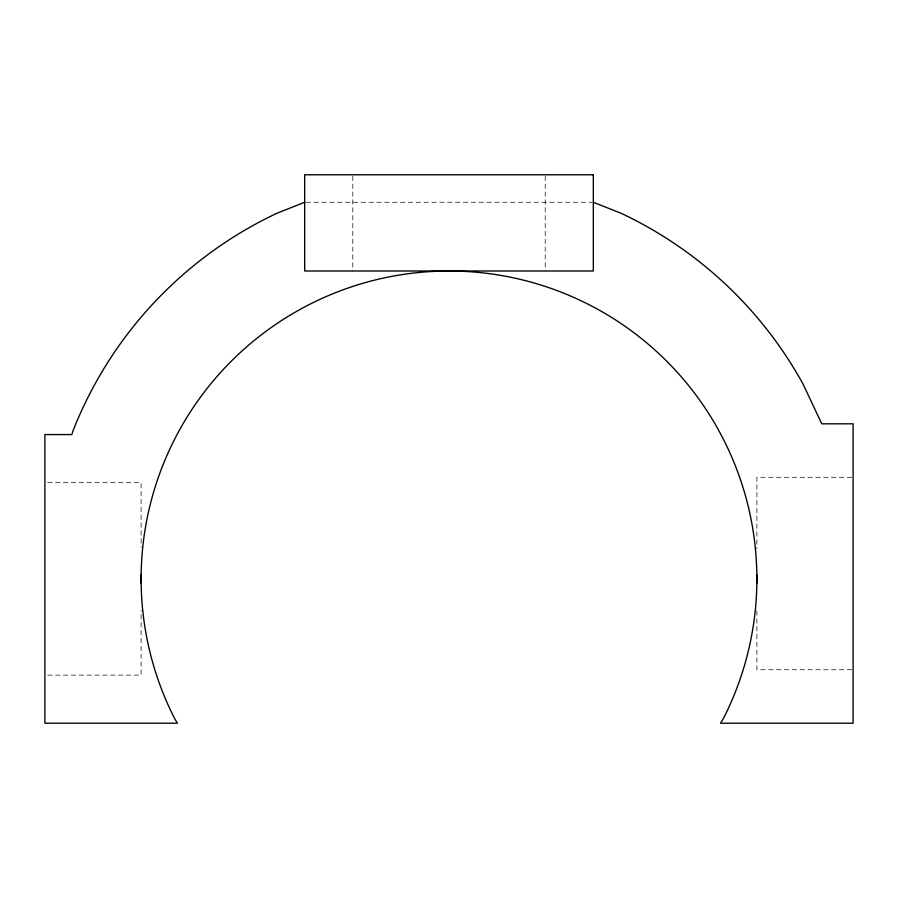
<?xml version="1.0" encoding="UTF-8"?>
<svg xmlns="http://www.w3.org/2000/svg" width="898" height="898" viewBox="0 0 898 898"><rect width="100%" height="100%" fill="white"/><g stroke="black" fill="none" stroke-linecap="round" stroke-linejoin="round"><path stroke-width="0.67" stroke-dasharray="4.49 3.37" d="M306.083 202.263L591.917 202.263M851.708 477.298L756.891 477.298L756.891 548.611M47.684 482.675L141.109 482.675L141.109 547.163M851.708 669.728L756.891 669.728L756.891 610.696M47.684 675.105L141.109 675.105L141.109 610.618M545.209 176.188L545.209 271.005M352.791 176.188L352.791 271.005"/><path stroke-width="1.35" d="M304.68 202.263L276.943 213.253A404.1 404.1 0 0 0 73.277 430.131L71.84 434.565L44.9 434.565L44.9 723.216L177.456 723.216L174.672 718.669A307.891 307.891 0 0 1 449 271.005A307.891 307.891 0 0 1 723.328 718.669L720.544 723.216L853.1 723.216L853.1 423.811L821.749 423.811L803.115 384.209A404.1 404.1 0 0 0 621.057 213.253L593.32 202.263M756.891 574.855L756.891 583.071M141.109 574.742L141.109 583.038M593.32 174.784L304.68 174.784L304.68 271.005L593.32 271.005L593.32 174.784"/></g></svg>
